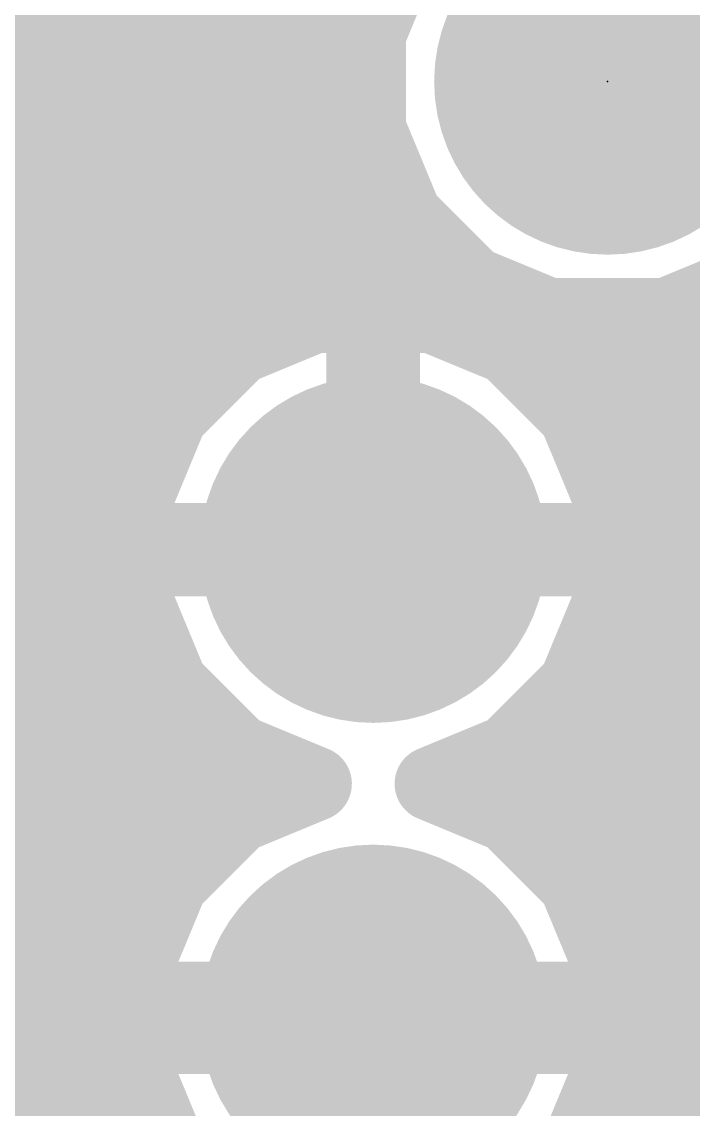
# Model space of a CAD drawing. Extents: x 0.5 to 37.4, y 3.1 to 45.2.
# Drawn here: x 17.14 to 20.78, y 29.98 to 35.88 of the extents above; entities that cross this region are included whole.
import ezdxf

# ---------------------------------------------------------------- set-up
doc = ezdxf.new("R2010")
doc.units = 0
for name, color, linetype in [('1', 22, 'CONTINUOUS'), ('112', 253, 'CONTINUOUS'), ('121', 253, 'CONTINUOUS'), ('16', 175, 'CONTINUOUS'), ('17', 82, 'CONTINUOUS'), ('21', 253, 'CONTINUOUS'), ('23', 7, 'CONTINUOUS'), ('51', 253, 'CONTINUOUS')]:
    doc.layers.add(name, color=color, linetype=linetype)

# ---------------------------------------------------------------- blocks, each defined once
blk = doc.blocks.new('RECT')
blk.add_solid([(-0.5, -0.5), (0.5, -0.5), (-0.5, 0.5), (0.5, 0.5)])
blk = doc.blocks.new('ROUNDP')
at = {"const_width": 0.5}
blk.add_lwpolyline([(0, -0.25, 1), (0, 0.25, 1), (0, -0.25)], format="xyb", dxfattribs=at)

msp = doc.modelspace()

# ---------------------------------------------------------------- linework, layer by layer
at = {"layer": '1', "const_width": 0.4064}
for points in [[(19.2218, 36.2938), (19.0246, 35.8177)], [(19.0246, 35.8177), (19.0246, 35.3023)], [(16.1543, 35.7632), (19.0246, 35.7632)], [(16.1543, 35.3568), (19.0246, 35.3568)], [(19.0246, 35.3023), (19.2218, 34.8262)], [(16.0483, 34.9504), (19.1704, 34.9504)], [(19.2218, 34.8262), (19.5862, 34.4618)], [(15.8242, 34.544), (19.504, 34.544)], [(19.5862, 34.4618), (20.0623, 34.2646)], [(20.5777, 34.2646), (21.0538, 34.4618)], [(18.7923, 34.3154), (18.3162, 34.1182)], [(19.3077, 34.3154), (18.7923, 34.3154)], [(19.7838, 34.1182), (19.3077, 34.3154)], [(20.0623, 34.2646), (20.5777, 34.2646)], [(15.9269, 34.1376), (18.3631, 34.1376)], [(19.7369, 34.1376), (22.1731, 34.1376)], [(18.3162, 34.1182), (17.9518, 33.7538)], [(20.1482, 33.7538), (19.7838, 34.1182)], [(16.3475, 33.7312), (17.9425, 33.7312)], [(17.9518, 33.7538), (17.7546, 33.2777)], [(20.3454, 33.2777), (20.1482, 33.7538)], [(20.1575, 33.7312), (21.7525, 33.7312)], [(16.5159, 33.3248), (17.7741, 33.3248)], [(20.3259, 33.3248), (21.5841, 33.3248)], [(17.7546, 33.2777), (17.7546, 32.7623)], [(20.3454, 32.7623), (20.3454, 33.2777)], [(16.5354, 32.9184), (17.7546, 32.9184)], [(20.3454, 32.9184), (21.5646, 32.9184)], [(17.7546, 32.7623), (17.9518, 32.2862)], [(20.1482, 32.2862), (20.3454, 32.7623)], [(16.4317, 32.512), (17.8583, 32.512)], [(20.2417, 32.512), (21.6683, 32.512)], [(17.9518, 32.2862), (18.3162, 31.9218)], [(19.7838, 31.9218), (20.1482, 32.2862)], [(16.1576, 32.1056), (18.1324, 32.1056)], [(19.9676, 32.1056), (21.9424, 32.1056)], [(18.3162, 31.9218), (18.731, 31.75)], [(19.369, 31.75), (19.7838, 31.9218)], [(18.731, 31.75), (18.3162, 31.5782)], [(19.7838, 31.5782), (19.369, 31.75)], [(15.6816, 31.6992), (18.6084, 31.6992)], [(19.4916, 31.6992), (22.4184, 31.6992)], [(18.3162, 31.5782), (17.9518, 31.2138)], [(20.1482, 31.2138), (19.7838, 31.5782)], [(16.2592, 31.2928), (18.0308, 31.2928)], [(20.0692, 31.2928), (21.8408, 31.2928)], [(17.9518, 31.2138), (17.7546, 30.7377)], [(20.3454, 30.7377), (20.1482, 31.2138)], [(16.4738, 30.8864), (17.8162, 30.8864)], [(20.2838, 30.8864), (21.6262, 30.8864)], [(17.7546, 30.7377), (17.7546, 30.2223)], [(20.3454, 30.2223), (20.3454, 30.7377)], [(16.5354, 30.48), (17.7546, 30.48)], [(20.3454, 30.48), (21.5646, 30.48)], [(17.7546, 30.2223), (17.9518, 29.7462)], [(20.1482, 29.7462), (20.3454, 30.2223)], [(16.4738, 30.0736), (17.8162, 30.0736)], [(20.2838, 30.0736), (21.6262, 30.0736)]]:
    msp.add_lwpolyline(points, dxfattribs=at)
at = {"layer": '1', "const_width": 0.2032}
for points in [[(19.1262, 35.8177, 1), (18.923, 35.8177)], [(18.9307, 35.8566, 1), (19.1185, 35.7788)], [(19.0246, 35.6616, 1), (19.0246, 35.8648)], [(19.0246, 35.2552, 1), (19.0246, 35.4584)], [(19.1185, 35.3412, 1), (18.9307, 35.2634)], [(18.923, 35.3023, 1), (19.1262, 35.3023)], [(19.1704, 34.8488, 1), (19.1704, 35.052)], [(19.2937, 34.8981, 1), (19.15, 34.7544)], [(19.1279, 34.7873, 1), (19.3157, 34.8651)], [(19.504, 34.4424, 1), (19.504, 34.6456)], [(19.6251, 34.5557, 1), (19.5473, 34.3679)], [(19.5144, 34.39, 1), (19.6581, 34.5337)], [(18.7923, 34.417, 1), (18.7923, 34.2138)], [(18.8312, 34.2215, 1), (18.7534, 34.4093)], [(19.3466, 34.4093, 1), (19.2688, 34.2215)], [(19.3077, 34.2138, 1), (19.3077, 34.417)], [(20.0623, 34.3662, 1), (20.0623, 34.163)], [(20.0234, 34.1707, 1), (20.1012, 34.3585)], [(20.5388, 34.3585, 1), (20.6166, 34.1707)], [(20.5777, 34.163, 1), (20.5777, 34.3662)], [(18.3631, 34.036, 1), (18.3631, 34.2392)], [(19.7369, 34.2392, 1), (19.7369, 34.036)], [(18.2773, 34.2121, 1), (18.3551, 34.0243)], [(18.3881, 34.0463, 1), (18.2444, 34.19)], [(19.8556, 34.19, 1), (19.7119, 34.0463)], [(19.7449, 34.0243, 1), (19.8227, 34.2121)], [(17.88, 33.8256, 1), (18.0237, 33.6819)], [(18.0457, 33.7149, 1), (17.8579, 33.7927)], [(17.9425, 33.6296, 1), (17.9425, 33.8328)], [(20.2421, 33.7927, 1), (20.0543, 33.7149)], [(20.1575, 33.8328, 1), (20.1575, 33.6296)], [(20.0763, 33.6819, 1), (20.22, 33.8256)], [(17.7741, 33.2232, 1), (17.7741, 33.4264)], [(20.3259, 33.4264, 1), (20.3259, 33.2232)], [(17.8562, 33.2777, 1), (17.653, 33.2777)], [(20.447, 33.2777, 1), (20.2438, 33.2777)], [(17.6607, 33.3166, 1), (17.8485, 33.2388)], [(20.2515, 33.2388, 1), (20.4393, 33.3166)], [(17.7546, 32.8168, 1), (17.7546, 33.02)], [(20.3454, 33.02, 1), (20.3454, 32.8168)], [(17.8485, 32.8012, 1), (17.6607, 32.7234)], [(20.4393, 32.7234, 1), (20.2515, 32.8012)], [(17.653, 32.7623, 1), (17.8562, 32.7623)], [(20.2438, 32.7623, 1), (20.447, 32.7623)], [(17.8583, 32.4104, 1), (17.8583, 32.6136)], [(20.2417, 32.6136, 1), (20.2417, 32.4104)], [(18.0237, 32.3581, 1), (17.88, 32.2144)], [(20.22, 32.2144, 1), (20.0763, 32.3581)], [(17.8579, 32.2473, 1), (18.0457, 32.3251)], [(20.0543, 32.3251, 1), (20.2421, 32.2473)], [(18.1324, 32.004, 1), (18.1324, 32.2072)], [(19.9676, 32.2072, 1), (19.9676, 32.004)], [(18.3551, 32.0157, 1), (18.2773, 31.8279)], [(18.2444, 31.85, 1), (18.3881, 31.9937)], [(19.7119, 31.9937, 1), (19.8556, 31.85)], [(19.8227, 31.8279, 1), (19.7449, 32.0157)], [(18.7699, 31.6561, 1), (18.6921, 31.8439)], [(18.6921, 31.6561, 1), (18.7699, 31.8439)], [(19.4079, 31.8439, 1), (19.3301, 31.6561)], [(19.3301, 31.8439, 1), (19.4079, 31.6561)], [(18.6084, 31.5976, 1), (18.6084, 31.8008)], [(19.4916, 31.8008, 1), (19.4916, 31.5976)], [(18.2773, 31.6721, 1), (18.3551, 31.4843)], [(18.3881, 31.5063, 1), (18.2444, 31.65)], [(19.8556, 31.65, 1), (19.7119, 31.5063)], [(19.7449, 31.4843, 1), (19.8227, 31.6721)], [(18.0308, 31.1912, 1), (18.0308, 31.3944)], [(20.0692, 31.3944, 1), (20.0692, 31.1912)], [(17.88, 31.2856, 1), (18.0237, 31.1419)], [(18.0457, 31.1749, 1), (17.8579, 31.2527)], [(20.2421, 31.2527, 1), (20.0543, 31.1749)], [(20.0763, 31.1419, 1), (20.22, 31.2856)], [(17.8162, 30.7848, 1), (17.8162, 30.988)], [(20.2838, 30.988, 1), (20.2838, 30.7848)], [(17.8562, 30.7377, 1), (17.653, 30.7377)], [(20.447, 30.7377, 1), (20.2438, 30.7377)], [(17.6607, 30.7766, 1), (17.8485, 30.6988)], [(20.2515, 30.6988, 1), (20.4393, 30.7766)], [(17.7546, 30.3784, 1), (17.7546, 30.5816)], [(20.3454, 30.5816, 1), (20.3454, 30.3784)], [(17.8485, 30.2612, 1), (17.6607, 30.1834)], [(20.4393, 30.1834, 1), (20.2515, 30.2612)], [(17.653, 30.2223, 1), (17.8562, 30.2223)], [(20.2438, 30.2223, 1), (20.447, 30.2223)], [(17.8162, 29.972, 1), (17.8162, 30.1752)], [(20.2838, 30.1752, 1), (20.2838, 29.972)]]:
    msp.add_lwpolyline(points, format="xyb", dxfattribs=at)
at = {"layer": '112', "const_width": 0.254}
for points in [[(19.05, 41.91), (19.05, 34.29)], [(19.05, 34.29), (26.67, 34.29)]]:
    msp.add_lwpolyline(points, dxfattribs=at)
at = {"layer": '112', "const_width": 0.127}
for points in [[(19.05, 34.3535, 1), (19.05, 34.2265)], [(18.9865, 34.29, 1), (19.1135, 34.29)]]:
    msp.add_lwpolyline(points, format="xyb", dxfattribs=at)
at = {"layer": '121', "const_width": 0.4064}
msp.add_lwpolyline([(27.94, 34.29), (10.16, 34.29)], dxfattribs=at)
at = {"layer": '16'}
for points, const_width in [([(20.32, 35.56), (20.32, 38.1)], 1.27), ([(19.2218, 36.2938), (19.0246, 35.8177)], 0.4064), ([(19.0246, 35.8177), (19.0246, 35.3023)], 0.4064), ([(13.1075, 35.7632), (19.0246, 35.7632)], 0.4064), ([(12.7011, 35.3568), (19.0246, 35.3568)], 0.4064), ([(19.0246, 35.3023), (19.2218, 34.8262)], 0.4064), ([(12.2947, 34.9504), (19.1704, 34.9504)], 0.4064), ([(19.2218, 34.8262), (19.5862, 34.4618)], 0.4064), ([(11.8883, 34.544), (19.504, 34.544)], 0.4064), ([(19.5862, 34.4618), (20.0623, 34.2646)], 0.4064), ([(20.5777, 34.2646), (21.0538, 34.4618)], 0.4064), ([(18.7229, 34.3826), (18.5137, 34.3146)], 0.4064), ([(18.94, 34.417), (18.7229, 34.3826)], 0.4064), ([(18.9992, 34.417), (18.94, 34.417)], 0.4064), ([(18.9992, 33.0708), (18.9992, 34.417)], 0.4064), ([(19.1599, 34.417), (19.1008, 34.417)], 0.4064), ([(19.1008, 34.417), (19.1008, 33.0708)], 0.4064), ([(19.3771, 34.3826), (19.1599, 34.417)], 0.4064), ([(19.5863, 34.3146), (19.3771, 34.3826)], 0.4064), ([(18.5137, 34.3146), (18.3178, 34.2148)], 0.4064), ([(19.7822, 34.2148), (19.5863, 34.3146)], 0.4064), ([(20.0623, 34.2646), (20.5777, 34.2646)], 0.4064), ([(18.3178, 34.2148), (18.1399, 34.0856)], 0.4064), ([(19.9601, 34.0856), (19.7822, 34.2148)], 0.4064), ([(16.0785, 34.1376), (18.2115, 34.1376)], 0.4064), ([(18.9992, 34.1376), (19.1008, 34.1376)], 0.4064), ([(19.8885, 34.1376), (22.0215, 34.1376)], 0.4064), ([(18.1399, 34.0856), (17.9844, 33.9301)], 0.4064), ([(20.1156, 33.9301), (19.9601, 34.0856)], 0.4064), ([(17.9844, 33.9301), (17.8552, 33.7522)], 0.4064), ([(20.2448, 33.7522), (20.1156, 33.9301)], 0.4064), ([(16.4455, 33.7312), (17.8445, 33.7312)], 0.4064), ([(17.8552, 33.7522), (17.7553, 33.5563)], 0.4064), ([(18.9992, 33.7312), (19.1008, 33.7312)], 0.4064), ([(20.3446, 33.5563), (20.2448, 33.7522)], 0.4064), ([(20.2555, 33.7312), (21.6545, 33.7312)], 0.4064), ([(17.7553, 33.5563), (17.6874, 33.3471)], 0.4064), ([(20.4126, 33.3471), (20.3446, 33.5563)], 0.4064), ([(16.6061, 33.3248), (17.6839, 33.3248)], 0.4064), ([(17.6874, 33.3471), (17.653, 33.1299)], 0.4064), ([(18.9992, 33.3248), (19.1008, 33.3248)], 0.4064), ([(20.447, 33.1299), (20.4126, 33.3471)], 0.4064), ([(20.4161, 33.3248), (21.4939, 33.3248)], 0.4064), ([(17.653, 33.1299), (17.653, 33.0708)], 0.4064), ([(20.447, 33.0708), (20.447, 33.1299)], 0.4064), ([(17.653, 33.0708), (18.9992, 33.0708)], 0.4064), ([(19.1008, 33.0708), (18.9992, 33.0708)], 0.4064), ([(18.9992, 33.0708), (18.9992, 32.9692)], 0.4064), ([(19.1008, 32.9692), (19.1008, 33.0708)], 0.4064), ([(19.1008, 33.0708), (20.447, 33.0708)], 0.4064), ([(18.9992, 32.9692), (17.653, 32.9692)], 0.4064), ([(17.653, 32.9692), (17.653, 32.91)], 0.4064), ([(20.447, 32.9692), (19.1008, 32.9692)], 0.4064), ([(20.447, 32.91), (20.447, 32.9692)], 0.4064), ([(16.637, 32.9184), (17.653, 32.9184)], 0.4064), ([(17.653, 32.91), (17.6874, 32.6929)], 0.4064), ([(20.4126, 32.6929), (20.447, 32.91)], 0.4064), ([(20.447, 32.9184), (21.463, 32.9184)], 0.4064), ([(17.6874, 32.6929), (17.7553, 32.4837)], 0.4064), ([(20.3446, 32.4837), (20.4126, 32.6929)], 0.4064), ([(16.5438, 32.512), (17.7462, 32.512)], 0.4064), ([(17.7553, 32.4837), (17.8552, 32.2878)], 0.4064), ([(20.2448, 32.2878), (20.3446, 32.4837)], 0.4064), ([(20.3538, 32.512), (21.5562, 32.512)], 0.4064), ([(17.8552, 32.2878), (17.9844, 32.1099)], 0.4064), ([(20.1156, 32.1099), (20.2448, 32.2878)], 0.4064), ([(16.3013, 32.1056), (17.9887, 32.1056)], 0.4064), ([(17.9844, 32.1099), (18.1399, 31.9544)], 0.4064), ([(19.9601, 31.9544), (20.1156, 32.1099)], 0.4064), ([(20.1113, 32.1056), (21.7987, 32.1056)], 0.4064), ([(18.1399, 31.9544), (18.3178, 31.8252)], 0.4064), ([(19.7822, 31.8252), (19.9601, 31.9544)], 0.4064), ([(18.3178, 31.8252), (18.5137, 31.7254)], 0.4064), ([(19.5863, 31.7254), (19.7822, 31.8252)], 0.4064), ([(18.5137, 31.7254), (18.6022, 31.6966)], 0.4064), ([(19.4978, 31.6966), (19.5863, 31.7254)], 0.4064), ([(15.6958, 31.6992), (18.5942, 31.6992)], 0.4064), ([(18.6022, 31.6966), (18.3162, 31.5782)], 0.4064), ([(19.7838, 31.5782), (19.4978, 31.6966)], 0.4064), ([(19.5058, 31.6992), (22.4042, 31.6992)], 0.4064), ([(18.3162, 31.5782), (17.9518, 31.2138)], 0.4064), ([(20.1482, 31.2138), (19.7838, 31.5782)], 0.4064), ([(16.2592, 31.2928), (18.0308, 31.2928)], 0.4064), ([(20.0692, 31.2928), (21.8408, 31.2928)], 0.4064), ([(17.9518, 31.2138), (17.9214, 31.1404)], 0.4064), ([(20.1786, 31.1404), (20.1482, 31.2138)], 0.4064), ([(17.9214, 31.1404), (16.3686, 31.1404)], 0.4064), ([(21.7314, 31.1404), (20.1786, 31.1404)], 0.4064), ([(15.24, 30.48), (19.05, 30.48)], 0.6096), ([(19.05, 30.48), (22.86, 30.48)], 0.6096)]:
    msp.add_lwpolyline(points, dxfattribs=dict(at, const_width=const_width))
for points, const_width in [([(19.1262, 35.8177, 1), (18.923, 35.8177)], 0.2032), ([(18.9307, 35.8566, 1), (19.1185, 35.7788)], 0.2032), ([(19.0246, 35.6616, 1), (19.0246, 35.8648)], 0.2032), ([(20.0025, 35.56, 1), (20.6375, 35.56)], 0.635), ([(19.0246, 35.2552, 1), (19.0246, 35.4584)], 0.2032), ([(19.1185, 35.3412, 1), (18.9307, 35.2634)], 0.2032), ([(18.923, 35.3023, 1), (19.1262, 35.3023)], 0.2032), ([(19.1704, 34.8488, 1), (19.1704, 35.052)], 0.2032), ([(19.2937, 34.8981, 1), (19.15, 34.7544)], 0.2032), ([(19.1279, 34.7873, 1), (19.3157, 34.8651)], 0.2032), ([(19.504, 34.4424, 1), (19.504, 34.6456)], 0.2032), ([(19.6251, 34.5557, 1), (19.5473, 34.3679)], 0.2032), ([(19.5144, 34.39, 1), (19.6581, 34.5337)], 0.2032), ([(18.707, 34.4829, 1), (18.7388, 34.2822)], 0.2032), ([(18.7543, 34.286, 1), (18.6915, 34.4792)], 0.2032), ([(18.94, 34.5186, 1), (18.94, 34.3154)], 0.2032), ([(19.1008, 34.417, 1), (18.8976, 34.417)], 0.2032), ([(18.9559, 34.3166, 1), (18.9242, 34.5173)], 0.2032), ([(19.1008, 34.5186, 1), (19.1008, 34.3154)], 0.2032), ([(19.2024, 34.417, 1), (18.9992, 34.417)], 0.2032), ([(18.9992, 34.3154, 1), (18.9992, 34.5186)], 0.2032), ([(19.1758, 34.5173, 1), (19.1441, 34.3166)], 0.2032), ([(19.1599, 34.3154, 1), (19.1599, 34.5186)], 0.2032), ([(19.4085, 34.4792, 1), (19.3457, 34.286)], 0.2032), ([(19.3612, 34.2822, 1), (19.393, 34.4829)], 0.2032), ([(18.4823, 34.4113, 1), (18.5451, 34.218)], 0.2032), ([(18.5599, 34.2241, 1), (18.4676, 34.4052)], 0.2032), ([(19.6324, 34.4052, 1), (19.5401, 34.2241)], 0.2032), ([(19.5549, 34.218, 1), (19.6177, 34.4113)], 0.2032), ([(20.0623, 34.3662, 1), (20.0623, 34.163)], 0.2032), ([(20.0234, 34.1707, 1), (20.1012, 34.3585)], 0.2032), ([(20.5388, 34.3585, 1), (20.6166, 34.1707)], 0.2032), ([(20.5777, 34.163, 1), (20.5777, 34.3662)], 0.2032), ([(18.2717, 34.3053, 1), (18.3639, 34.1243)], 0.2032), ([(18.3775, 34.1326, 1), (18.2581, 34.297)], 0.2032), ([(19.8419, 34.297, 1), (19.7225, 34.1326)], 0.2032), ([(19.7361, 34.1243, 1), (19.8283, 34.3053)], 0.2032), ([(18.2115, 34.036, 1), (18.2115, 34.2392)], 0.2032), ([(18.9992, 34.2392, 1), (18.9992, 34.036)], 0.2032), ([(19.1008, 34.036, 1), (19.1008, 34.2392)], 0.2032), ([(19.8885, 34.2392, 1), (19.8885, 34.036)], 0.2032), ([(18.2118, 34.0137, 1), (18.0681, 34.1574)], 0.2032), ([(20.0319, 34.1574, 1), (19.8882, 34.0137)], 0.2032), ([(18.0802, 34.1678, 1), (18.1996, 34.0034)], 0.2032), ([(19.9004, 34.0034, 1), (20.0198, 34.1678)], 0.2032), ([(17.9126, 34.0019, 1), (18.0563, 33.8582)], 0.2032), ([(18.0666, 33.8704, 1), (17.9022, 33.9898)], 0.2032), ([(20.1978, 33.9898, 1), (20.0334, 33.8704)], 0.2032), ([(20.0437, 33.8582, 1), (20.1874, 34.0019)], 0.2032), ([(17.9457, 33.7061, 1), (17.7647, 33.7983)], 0.2032), ([(17.8445, 33.6296, 1), (17.8445, 33.8328)], 0.2032), ([(18.9992, 33.8328, 1), (18.9992, 33.6296)], 0.2032), ([(19.1008, 33.6296, 1), (19.1008, 33.8328)], 0.2032), ([(20.3353, 33.7983, 1), (20.1543, 33.7061)], 0.2032), ([(20.2555, 33.8328, 1), (20.2555, 33.6296)], 0.2032), ([(17.773, 33.8119, 1), (17.9374, 33.6925)], 0.2032), ([(20.1626, 33.6925, 1), (20.327, 33.8119)], 0.2032), ([(17.852, 33.5249, 1), (17.6587, 33.5877)], 0.2032), ([(20.4413, 33.5877, 1), (20.248, 33.5249)], 0.2032), ([(17.6648, 33.6024, 1), (17.8459, 33.5101)], 0.2032), ([(20.2541, 33.5101, 1), (20.4352, 33.6024)], 0.2032), ([(17.7877, 33.3312, 1), (17.5871, 33.363)], 0.2032), ([(17.6839, 33.2232, 1), (17.6839, 33.4264)], 0.2032), ([(18.9992, 33.4264, 1), (18.9992, 33.2232)], 0.2032), ([(19.1008, 33.2232, 1), (19.1008, 33.4264)], 0.2032), ([(20.5129, 33.363, 1), (20.3122, 33.3312)], 0.2032), ([(20.4161, 33.4264, 1), (20.4161, 33.2232)], 0.2032), ([(17.5908, 33.3785, 1), (17.784, 33.3157)], 0.2032), ([(20.316, 33.3157, 1), (20.5092, 33.3785)], 0.2032), ([(17.7546, 33.1299, 1), (17.5514, 33.1299)], 0.2032), ([(20.5486, 33.1299, 1), (20.3454, 33.1299)], 0.2032), ([(17.653, 33.1724, 1), (17.653, 32.9692)], 0.2032), ([(18.9992, 33.1724, 1), (18.9992, 32.9692)], 0.2032), ([(19.1008, 33.0708, 1), (18.8976, 33.0708)], 0.2032), ([(19.2024, 33.0708, 1), (18.9992, 33.0708)], 0.2032), ([(19.1008, 33.1724, 1), (19.1008, 32.9692)], 0.2032), ([(18.9992, 32.9692, 1), (18.9992, 33.1724)], 0.2032), ([(19.1008, 32.9692, 1), (19.1008, 33.1724)], 0.2032), ([(20.447, 32.9692, 1), (20.447, 33.1724)], 0.2032), ([(17.5527, 33.1458, 1), (17.7533, 33.1141)], 0.2032), ([(20.3466, 33.1141, 1), (20.5473, 33.1458)], 0.2032), ([(17.5514, 33.0708, 1), (17.7546, 33.0708)], 0.2032), ([(17.653, 33.0708, 1), (17.653, 32.8676)], 0.2032), ([(17.7546, 32.9692, 1), (17.5514, 32.9692)], 0.2032), ([(18.8976, 33.0708, 1), (19.1008, 33.0708)], 0.2032), ([(19.1008, 33.0708, 1), (19.1008, 32.8676)], 0.2032), ([(18.9992, 33.0708, 1), (19.2024, 33.0708)], 0.2032), ([(18.9992, 32.8676, 1), (18.9992, 33.0708)], 0.2032), ([(20.5486, 32.9692, 1), (20.3454, 32.9692)], 0.2032), ([(20.3454, 33.0708, 1), (20.5486, 33.0708)], 0.2032), ([(20.447, 32.8676, 1), (20.447, 33.0708)], 0.2032), ([(17.7533, 32.9259, 1), (17.5527, 32.8942)], 0.2032), ([(17.653, 32.8168, 1), (17.653, 33.02)], 0.2032), ([(20.447, 33.02, 1), (20.447, 32.8168)], 0.2032), ([(20.5473, 32.8942, 1), (20.3466, 32.9259)], 0.2032), ([(18.8976, 32.9692, 1), (19.1008, 32.9692)], 0.2032), ([(18.9992, 32.9692, 1), (19.2024, 32.9692)], 0.2032), ([(17.5514, 32.91, 1), (17.7546, 32.9101)], 0.2032), ([(20.3454, 32.91, 1), (20.5486, 32.9101)], 0.2032), ([(17.784, 32.7243, 1), (17.5908, 32.6615)], 0.2032), ([(20.5092, 32.6615, 1), (20.316, 32.7243)], 0.2032), ([(17.5871, 32.677, 1), (17.7877, 32.7088)], 0.2032), ([(20.3122, 32.7088, 1), (20.5129, 32.677)], 0.2032), ([(17.8459, 32.5299, 1), (17.6648, 32.4376)], 0.2032), ([(17.7462, 32.4104, 1), (17.7462, 32.6136)], 0.2032), ([(20.3538, 32.6136, 1), (20.3538, 32.4104)], 0.2032), ([(20.4352, 32.4376, 1), (20.2541, 32.5299)], 0.2032), ([(17.6587, 32.4523, 1), (17.852, 32.5151)], 0.2032), ([(20.248, 32.5151, 1), (20.4413, 32.4523)], 0.2032), ([(17.9374, 32.3475, 1), (17.773, 32.2281)], 0.2032), ([(20.327, 32.2281, 1), (20.1626, 32.3475)], 0.2032), ([(17.7647, 32.2417, 1), (17.9457, 32.3339)], 0.2032), ([(20.1543, 32.3339, 1), (20.3353, 32.2417)], 0.2032), ([(18.0563, 32.1818, 1), (17.9126, 32.0381)], 0.2032), ([(17.9022, 32.0502, 1), (18.0666, 32.1696)], 0.2032), ([(17.9887, 32.004, 1), (17.9887, 32.2072)], 0.2032), ([(20.1113, 32.2072, 1), (20.1113, 32.004)], 0.2032), ([(20.0334, 32.1696, 1), (20.1978, 32.0502)], 0.2032), ([(20.1874, 32.0381, 1), (20.0437, 32.1818)], 0.2032), ([(18.1996, 32.0366, 1), (18.0802, 31.8722)], 0.2032), ([(20.0198, 31.8722, 1), (19.9004, 32.0366)], 0.2032), ([(18.0681, 31.8826, 1), (18.2118, 32.0263)], 0.2032), ([(19.8882, 32.0263, 1), (20.0319, 31.8826)], 0.2032), ([(18.3639, 31.9157, 1), (18.2717, 31.7347)], 0.2032), ([(18.2581, 31.743, 1), (18.3775, 31.9074)], 0.2032), ([(19.7225, 31.9074, 1), (19.8419, 31.743)], 0.2032), ([(19.8283, 31.7347, 1), (19.7361, 31.9157)], 0.2032), ([(18.5451, 31.822, 1), (18.4823, 31.6287)], 0.2032), ([(18.4676, 31.6348, 1), (18.5599, 31.8159)], 0.2032), ([(19.5401, 31.8159, 1), (19.6324, 31.6348)], 0.2032), ([(19.6177, 31.6287, 1), (19.5549, 31.822)], 0.2032), ([(18.641, 31.6028, 1), (18.5633, 31.7905)], 0.2032), ([(18.5708, 31.6, 1), (18.6335, 31.7932)], 0.2032), ([(18.5942, 31.5976, 1), (18.5942, 31.8008)], 0.2032), ([(19.4665, 31.7933, 1), (19.5292, 31.6)], 0.2032), ([(19.5367, 31.7905, 1), (19.459, 31.6028)], 0.2032), ([(19.5058, 31.8008, 1), (19.5058, 31.5976)], 0.2032), ([(18.2773, 31.6721, 1), (18.3551, 31.4843)], 0.2032), ([(18.3881, 31.5063, 1), (18.2444, 31.65)], 0.2032), ([(19.8556, 31.65, 1), (19.7119, 31.5063)], 0.2032), ([(19.7449, 31.4843, 1), (19.8227, 31.6721)], 0.2032), ([(18.0308, 31.1912, 1), (18.0308, 31.3944)], 0.2032), ([(20.0692, 31.3944, 1), (20.0692, 31.1912)], 0.2032), ([(17.88, 31.2856, 1), (18.0237, 31.1419)], 0.2032), ([(18.0457, 31.1749, 1), (17.8579, 31.2527)], 0.2032), ([(20.2421, 31.2527, 1), (20.0543, 31.1749)], 0.2032), ([(20.0763, 31.1419, 1), (20.22, 31.2856)], 0.2032), ([(17.9214, 31.0388, 1), (17.9214, 31.242)], 0.2032), ([(20.1786, 31.242, 1), (20.1786, 31.0388)], 0.2032), ([(17.8275, 31.1793, 1), (18.0153, 31.1015)], 0.2032), ([(20.0847, 31.1015, 1), (20.2724, 31.1793)], 0.2032), ([(19.05, 30.6324, 1), (19.05, 30.3276)], 0.3048), ([(19.05, 30.3276, 1), (19.05, 30.6324)], 0.3048)]:
    msp.add_lwpolyline(points, format="xyb", dxfattribs=dict(at, const_width=const_width))
at = {"layer": '21', "const_width": 0.2032}
for points in [[(19.05, 36.195), (19.05, 34.925)], [(19.05, 34.925), (19.685, 34.29)], [(17.78, 33.655), (18.415, 34.29)], [(18.415, 34.29), (19.685, 34.29)], [(20.955, 34.29), (19.685, 34.29)], [(19.685, 34.29), (20.32, 33.655)], [(17.78, 32.385), (17.78, 33.655)], [(20.32, 33.655), (20.32, 32.385)], [(18.415, 31.75), (17.78, 32.385)], [(20.32, 32.385), (19.685, 31.75)], [(17.78, 31.115), (18.415, 31.75)], [(19.685, 31.75), (20.32, 31.115)], [(17.78, 29.845), (17.78, 31.115)], [(20.32, 31.115), (20.32, 29.845)]]:
    msp.add_lwpolyline(points, dxfattribs=at)
at = {"layer": '21', "const_width": 0.1016}
for points in [[(19.0859, 34.9609, 1), (19.0141, 34.8891)], [(18.9992, 34.925, 1), (19.1008, 34.925)], [(18.415, 34.3408, 1), (18.415, 34.2392)], [(18.4509, 34.2541, 1), (18.3791, 34.3259)], [(19.685, 34.3408, 1), (19.685, 34.2392)], [(19.7209, 34.3259, 1), (19.6491, 34.2541)], [(19.6491, 34.2541, 1), (19.7209, 34.3259)], [(19.685, 34.2392, 1), (19.685, 34.3408)], [(17.8308, 33.655, 1), (17.7292, 33.655)], [(20.3708, 33.655, 1), (20.2692, 33.655)], [(17.7441, 33.6909, 1), (17.8159, 33.6191)], [(20.2841, 33.6191, 1), (20.3559, 33.6909)], [(17.8159, 32.4209, 1), (17.7441, 32.3491)], [(20.3559, 32.3491, 1), (20.2841, 32.4209)], [(17.7292, 32.385, 1), (17.8308, 32.385)], [(20.2692, 32.385, 1), (20.3708, 32.385)], [(18.4509, 31.7141, 1), (18.3791, 31.7859)], [(18.3791, 31.7141, 1), (18.4509, 31.7859)], [(19.7209, 31.7859, 1), (19.6491, 31.7141)], [(19.6491, 31.7859, 1), (19.7209, 31.7141)], [(17.8308, 31.115, 1), (17.7292, 31.115)], [(20.3708, 31.115, 1), (20.2692, 31.115)], [(17.7441, 31.1509, 1), (17.8159, 31.0791)], [(20.2841, 31.0791, 1), (20.3559, 31.1509)]]:
    msp.add_lwpolyline(points, format="xyb", dxfattribs=at)
at = {"layer": '23'}
msp.add_point((20.32, 35.56), dxfattribs=at)

# ---------------------------------------------------------------- block references
at = {"layer": '17', "xscale": 1.8796, "yscale": 1.8796}
for p, rotation in [((20.32, 35.56), 90), ((20.32, 35.56), 90), ((19.05, 33.02), 180), ((19.05, 33.02), 180), ((19.05, 30.48), 180), ((19.05, 30.48), 180)]:
    msp.add_blockref('ROUNDP', p, dxfattribs=dict(at, rotation=rotation))
at = {"layer": '51', "xscale": 0.508, "yscale": 0.508}
msp.add_blockref('RECT', (20.32, 35.56), dxfattribs=at)
at = {"layer": '51', "xscale": 0.508, "yscale": 0.508, "rotation": 90}
for p in [(19.05, 33.02), (19.05, 30.48)]:
    msp.add_blockref('RECT', p, dxfattribs=at)

doc.saveas('drawing.dxf')
